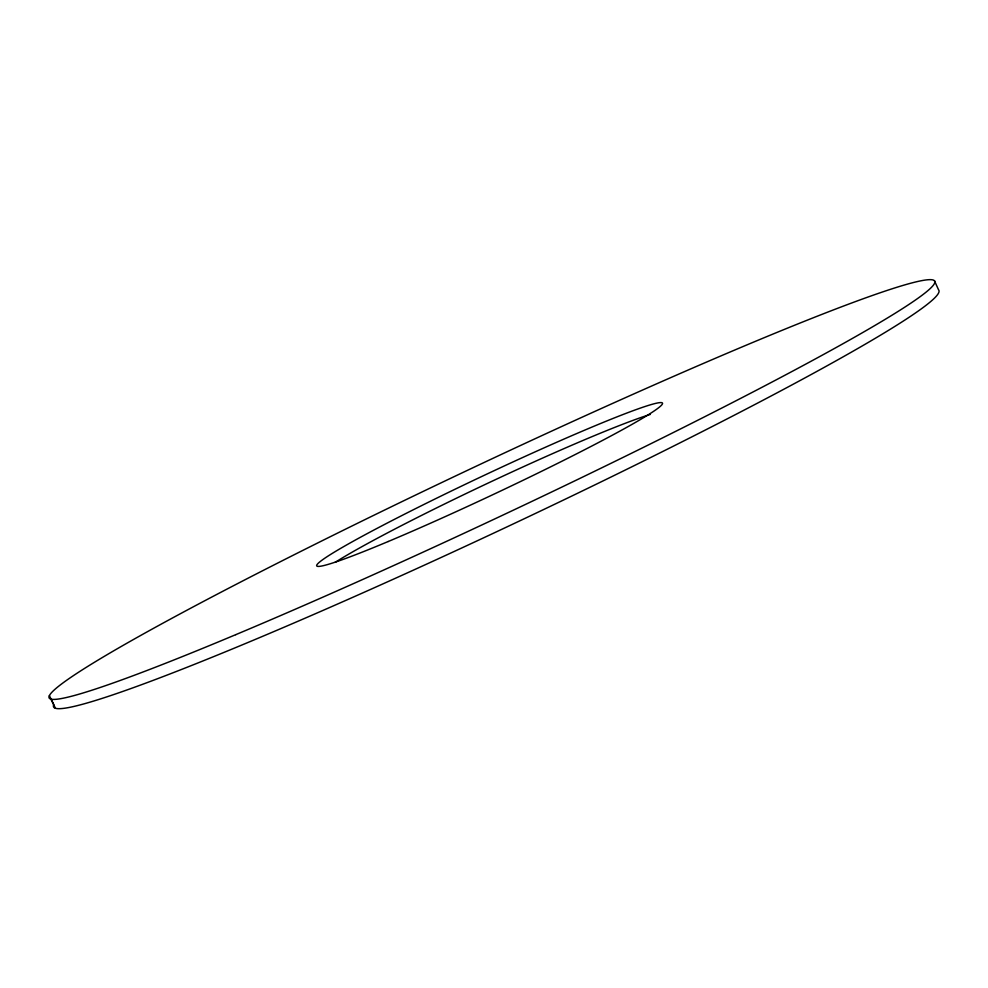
<?xml version="1.0" encoding="UTF-8"?>
<svg xmlns="http://www.w3.org/2000/svg" width="988" height="988" viewBox="0 0 988 988"><rect width="100%" height="100%" fill="white"/><g stroke="black" fill="none" stroke-linecap="round" stroke-linejoin="round"><path stroke-width="1.48" d="M49.4 695.688L53.735 704.568A489.196 30.159 -25.2 0 0 497.656 531.26A489.196 30.159 -25.2 0 0 938.6 289.904L934.463 280.79M50.956 699.084L55.439 708.26M335.167 562.345A191.03 11.498 -25.2 0 1 491.444 481.514A191.03 11.498 -25.2 0 1 650.339 414.404M235.737 634.667A489.344 27.8 -25.2 0 0 932.956 285.68A489.344 27.8 -25.2 0 0 307.169 548.216A489.344 27.8 -25.2 0 0 235.737 634.667M388.222 541.51A191.092 10.596 -25.2 0 0 661.639 405.043A191.092 10.596 -25.2 0 0 418.912 506.955A191.092 10.596 -25.2 0 0 388.222 541.51"/></g></svg>
